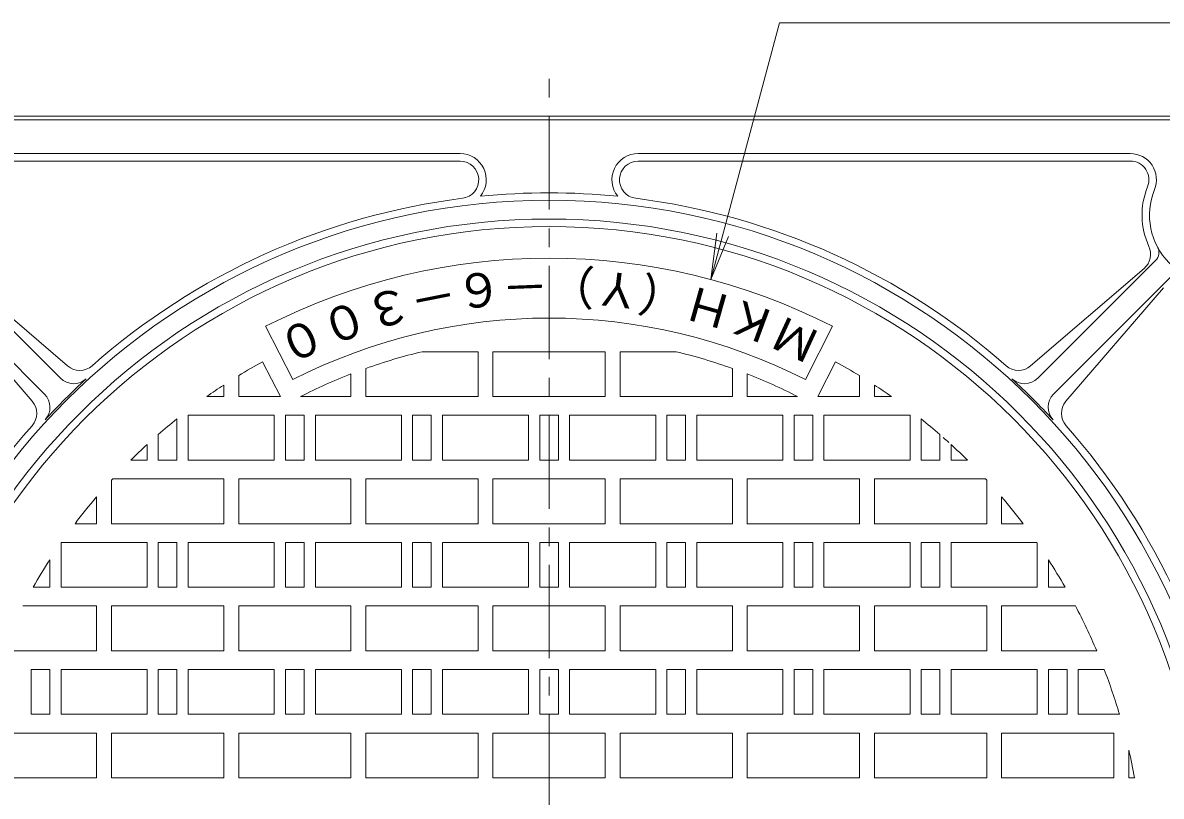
# Model space of a CAD drawing. Units: millimetres, scale not verified. Extents: x -491 to 384, y -667 to 704.
# Drawn here: x -194 to 110.4, y 261.9 to 468.9 of the extents above; entities that cross this region are included whole.
import ezdxf
from ezdxf.enums import TextEntityAlignment as Align

# ---------------------------------------------------------------- set-up
doc = ezdxf.new("R2010")
doc.units = ezdxf.units.MM
doc.header["$LTSCALE"] = 5
doc.linetypes.add('CHAIN1', pattern=[8, 5, -1, 1, -1])
for name, color, linetype, lineweight in [('1-1_1-1ﾚｲﾔ', 2, 'Continuous', 18), ('1-2_1-2ﾚｲﾔ', 3, 'Continuous', 18), ('1-4_1-4ﾚｲﾔ', 7, 'Continuous', 18)]:
    doc.layers.add(name, color=color, linetype=linetype, lineweight=lineweight)
doc.styles.add('ＭＳ ゴシック', font='')
doc.styles.get('ＭＳ ゴシック').set_extended_font_data('MS Gothic')

msp = doc.modelspace()

# ---------------------------------------------------------------- linework, layer by layer
at = {"layer": '1-1_1-1ﾚｲﾔ'}
for p, q in [((-228.311, 443.851), (121.689, 443.851)), ((-228.311, 442.852), (121.689, 442.852)), ((-208.707, 433.851), (-77.107, 433.851)), ((102.086, 433.851), (-29.515, 433.851)), ((-208.707, 431.851), (-77.107, 431.851)), ((102.086, 431.851), (-29.515, 431.851)), ((-183.98, 373.764), (-215.495, 405.278)), ((77.359, 373.764), (108.873, 405.278)), ((-212.401, 403.135), (-182.073, 377.046)), ((105.779, 403.135), (75.451, 377.046)), ((-188.223, 369.521), (-219.738, 401.035)), ((81.601, 369.521), (113.116, 401.035)), ((-217.595, 397.942), (-191.505, 367.614)), ((110.973, 397.942), (84.883, 367.614))]:
    msp.add_line(p, q, dxfattribs=at)
for centre, radius, start, end in [((-77.107, 426.852), 7, 320.88339, 90), ((-29.515, 426.852), 7, 90, 219.11661), ((102.086, 426.852), 7, 337.75404, 90), ((-77.107, 426.852), 5, 277.21364, 90), ((-29.515, 426.852), 5, 90, 262.78636), ((102.086, 426.852), 5, 337.75409, 90), ((-53.311, 238.851), 184.5, 84.28732, 95.71266), ((125.225, 417.387), 20, 157.75429, 204.73694), ((125.225, 417.387), 18, 157.75433, 292.24579), ((-53.311, 238.851), 182.5, 0, 180), ((-53.311, 238.851), 184.5, 97.21387, 131.47372), ((-53.311, 238.851), 184.5, 48.52628, 82.78613), ((-53.311, 238.851), 177.5, 0, 180), ((102.519, 406.926), 5, 310.70343, 24.73685), ((106.752, 407.399), 3, 315, 28.39832), ((-178.812, 380.836), 5, 229.29652, 311.47392), ((72.191, 380.836), 5, 228.52608, 310.70348), ((-53.311, 238.851), 182.965, 132.5607, 137.4393), ((-180.445, 377.299), 5, 225, 312.5605), ((73.823, 377.299), 5, 227.4395, 315), ((-53.311, 238.851), 182.965, 42.5607, 47.4393), ((-191.759, 365.986), 5, 317.4395, 45), ((85.137, 365.986), 5, 135, 222.5605), ((-195.296, 364.353), 5, 318.52608, 40.70348), ((88.674, 364.353), 5, 139.29652, 221.47392), ((-53.311, 238.851), 184.5, 138.52629, 172.78613), ((-53.311, 238.851), 184.5, 7.21387, 41.47371)]:
    msp.add_arc(centre, radius, start, end, dxfattribs=at)
at = {"layer": '1-2_1-2ﾚｲﾔ', "linetype": 'CHAIN1'}
msp.add_line((-53.311, 18.851), (-53.311, 458.851), dxfattribs=at)
at = {"layer": '1-2_1-2ﾚｲﾔ'}
for p, q in [((-121.863, 373.393), (-129.127, 387.65)), ((15.242, 373.393), (22.506, 387.65)), ((-87.252, 380.852), (-72.311, 380.852)), ((-72.311, 380.852), (-72.311, 368.851)), ((-68.311, 380.852), (-68.311, 368.851)), ((-68.311, 380.852), (-38.311, 380.852)), ((-38.311, 380.852), (-38.311, 368.851)), ((-34.311, 380.852), (-34.311, 368.851)), ((-19.37, 380.852), (-34.311, 380.852)), ((-125.161, 368.851), (-129.915, 378.181)), ((18.539, 368.851), (23.293, 378.181)), ((-136.311, 374.469), (-136.311, 368.851)), ((-106.311, 374.892), (-106.311, 368.851)), ((-102.311, 376.383), (-102.311, 368.851)), ((-4.311, 376.383), (-4.311, 368.851)), ((-0.311, 374.892), (-0.311, 368.851)), ((29.689, 374.469), (29.689, 368.851)), ((-140.311, 371.938), (-140.311, 368.851)), ((33.689, 371.938), (33.689, 368.851)), ((-144.859, 368.851), (-140.311, 368.851)), ((-136.311, 368.851), (-125.161, 368.851)), ((-119.764, 368.851), (-106.311, 368.851)), ((-102.311, 368.851), (-72.311, 368.851)), ((-68.311, 368.851), (-38.311, 368.851)), ((-4.311, 368.851), (-34.311, 368.851)), ((13.142, 368.851), (-0.311, 368.851)), ((29.689, 368.851), (18.539, 368.851)), ((38.237, 368.851), (33.689, 368.851)), ((-152.811, 351.852), (-152.811, 362.871)), ((-149.811, 351.852), (-149.811, 363.851)), ((-123.811, 351.852), (-123.811, 363.851)), ((-123.811, 363.851), (-118.811, 363.851)), ((-118.811, 351.852), (-118.811, 363.851)), ((-115.811, 351.852), (-115.811, 363.851)), ((-89.811, 351.852), (-89.811, 363.851)), ((-89.811, 363.851), (-84.811, 363.851)), ((-84.811, 351.852), (-84.811, 363.851)), ((-81.811, 351.852), (-81.811, 363.851)), ((-50.811, 351.852), (-50.811, 363.851)), ((-24.811, 351.852), (-24.811, 363.851)), ((-21.811, 351.852), (-21.811, 363.851)), ((-16.811, 363.851), (-21.811, 363.851)), ((-16.811, 351.852), (-16.811, 363.851)), ((9.189, 351.852), (9.189, 363.851)), ((12.189, 351.852), (12.189, 363.851)), ((17.189, 363.851), (12.189, 363.851)), ((17.189, 351.852), (17.189, 363.851)), ((43.189, 351.852), (43.189, 363.851)), ((46.189, 351.852), (46.189, 362.871)), ((-157.811, 351.852), (-157.811, 358.688)), ((51.189, 351.852), (51.189, 358.688)), ((-160.811, 351.852), (-160.811, 356.004)), ((54.189, 351.852), (54.189, 356.004)), ((-160.811, 351.852), (-165.168, 351.852)), ((-157.811, 351.852), (-152.811, 351.852)), ((-126.811, 351.852), (-149.811, 351.852)), ((-123.811, 351.852), (-118.811, 351.852)), ((-92.811, 351.852), (-115.811, 351.852)), ((-89.811, 351.852), (-84.811, 351.852)), ((-58.811, 351.852), (-81.811, 351.852)), ((-55.811, 351.852), (-50.811, 351.852)), ((-47.811, 351.852), (-24.811, 351.852)), ((-16.811, 351.852), (-21.811, 351.852)), ((-13.811, 351.852), (9.189, 351.852)), ((17.189, 351.852), (12.189, 351.852)), ((20.189, 351.852), (43.189, 351.852)), ((51.189, 351.852), (46.189, 351.852)), ((54.189, 351.852), (58.546, 351.852)), ((-170.311, 346.517), (-170.311, 334.852)), ((-170.003, 346.851), (-140.311, 346.851)), ((-140.311, 346.851), (-140.311, 334.852)), ((-136.311, 346.851), (-136.311, 334.852)), ((-136.311, 346.851), (-106.311, 346.851)), ((-106.311, 346.851), (-106.311, 334.852)), ((-102.311, 346.851), (-102.311, 334.852)), ((-102.311, 346.851), (-72.311, 346.851)), ((-72.311, 346.851), (-72.311, 334.852)), ((-68.311, 346.851), (-68.311, 334.852)), ((-68.311, 346.851), (-38.311, 346.851)), ((-38.311, 346.851), (-38.311, 334.852)), ((-34.311, 346.851), (-34.311, 334.852)), ((-4.311, 346.851), (-34.311, 346.851)), ((-4.311, 346.851), (-4.311, 334.852)), ((-0.311, 346.851), (-0.311, 334.852)), ((29.689, 346.851), (-0.311, 346.851)), ((29.689, 346.851), (29.689, 334.852)), ((33.689, 346.851), (33.689, 334.852)), ((63.381, 346.851), (33.689, 346.851)), ((63.689, 346.517), (63.689, 334.852)), ((-174.311, 342.002), (-174.311, 334.852)), ((67.689, 342.002), (67.689, 334.852)), ((-180.059, 334.852), (-174.311, 334.852)), ((-170.311, 334.852), (-140.311, 334.852)), ((-136.311, 334.852), (-106.311, 334.852)), ((-102.311, 334.852), (-72.311, 334.852)), ((-68.311, 334.852), (-38.311, 334.852)), ((-4.311, 334.852), (-34.311, 334.852)), ((29.689, 334.852), (-0.311, 334.852)), ((63.689, 334.852), (33.689, 334.852)), ((73.437, 334.852), (67.689, 334.852)), ((-183.811, 317.851), (-183.811, 329.685)), ((-160.811, 329.851), (-183.695, 329.851)), ((-160.811, 317.851), (-160.811, 329.851)), ((-157.811, 317.851), (-157.811, 329.851)), ((-157.811, 329.851), (-152.811, 329.851)), ((-152.811, 317.851), (-152.811, 329.851)), ((-149.811, 317.851), (-149.811, 329.851)), ((-123.811, 317.851), (-123.811, 329.851)), ((-123.811, 329.851), (-118.811, 329.851)), ((-118.811, 317.851), (-118.811, 329.851)), ((-115.811, 317.851), (-115.811, 329.851)), ((-89.811, 317.851), (-89.811, 329.851)), ((-89.811, 329.851), (-84.811, 329.851)), ((-84.811, 317.851), (-84.811, 329.851)), ((-81.811, 317.851), (-81.811, 329.851)), ((-50.811, 317.851), (-50.811, 329.851)), ((-24.811, 317.851), (-24.811, 329.851)), ((-21.811, 317.851), (-21.811, 329.851)), ((-16.811, 329.851), (-21.811, 329.851)), ((-16.811, 317.851), (-16.811, 329.851)), ((9.189, 317.851), (9.189, 329.851)), ((12.189, 317.851), (12.189, 329.851)), ((17.189, 329.851), (12.189, 329.851)), ((17.189, 317.851), (17.189, 329.851)), ((43.189, 317.851), (43.189, 329.851)), ((46.189, 317.851), (46.189, 329.851)), ((51.189, 329.851), (46.189, 329.851)), ((51.189, 317.851), (51.189, 329.851)), ((54.189, 317.851), (54.189, 329.851)), ((54.189, 329.851), (77.073, 329.851)), ((77.189, 317.851), (77.189, 329.685)), ((-160.811, 317.851), (-183.811, 317.851)), ((-157.811, 317.851), (-152.811, 317.851)), ((-126.811, 317.851), (-149.811, 317.851)), ((-123.811, 317.851), (-118.811, 317.851)), ((-92.811, 317.851), (-115.811, 317.851)), ((-89.811, 317.851), (-84.811, 317.851)), ((-58.811, 317.851), (-81.811, 317.851)), ((-55.811, 317.851), (-50.811, 317.851)), ((-47.811, 317.851), (-24.811, 317.851)), ((-16.811, 317.851), (-21.811, 317.851)), ((-13.811, 317.851), (9.189, 317.851)), ((17.189, 317.851), (12.189, 317.851)), ((20.189, 317.851), (43.189, 317.851)), ((51.189, 317.851), (46.189, 317.851)), ((54.189, 317.851), (77.189, 317.851)), ((-194.041, 312.852), (-174.311, 312.852)), ((-174.311, 312.852), (-174.311, 300.851)), ((-170.311, 312.852), (-170.311, 300.851)), ((-170.311, 312.852), (-140.311, 312.852)), ((-140.311, 312.852), (-140.311, 300.851)), ((-136.311, 312.852), (-136.311, 300.851)), ((-136.311, 312.852), (-106.311, 312.852)), ((-106.311, 312.852), (-106.311, 300.851)), ((-102.311, 312.852), (-102.311, 300.851)), ((-102.311, 312.852), (-72.311, 312.852)), ((-72.311, 312.852), (-72.311, 300.851)), ((-68.311, 312.852), (-68.311, 300.851)), ((-68.311, 312.852), (-38.311, 312.852)), ((-38.311, 312.852), (-38.311, 300.851)), ((-34.311, 312.852), (-34.311, 300.851)), ((-4.311, 312.852), (-34.311, 312.852)), ((-4.311, 312.852), (-4.311, 300.851)), ((-0.311, 312.852), (-0.311, 300.851)), ((29.689, 312.852), (-0.311, 312.852)), ((29.689, 312.852), (29.689, 300.851)), ((33.689, 312.852), (33.689, 300.851)), ((63.689, 312.852), (33.689, 312.852)), ((63.689, 312.852), (63.689, 300.851)), ((67.689, 312.852), (67.689, 300.851)), ((87.419, 312.852), (67.689, 312.852)), ((-199.725, 300.851), (-174.311, 300.851)), ((-170.311, 300.851), (-140.311, 300.851)), ((-136.311, 300.851), (-106.311, 300.851)), ((-102.311, 300.851), (-72.311, 300.851)), ((-68.311, 300.851), (-38.311, 300.851)), ((-4.311, 300.851), (-34.311, 300.851)), ((29.689, 300.851), (-0.311, 300.851)), ((63.689, 300.851), (33.689, 300.851)), ((93.103, 300.851), (67.689, 300.851)), ((-191.811, 283.851), (-191.811, 295.851)), ((-191.811, 295.851), (-186.811, 295.851)), ((-186.811, 283.851), (-186.811, 295.851)), ((-183.811, 283.851), (-183.811, 295.851)), ((-157.811, 283.851), (-157.811, 295.851)), ((-157.811, 295.851), (-152.811, 295.851)), ((-152.811, 283.851), (-152.811, 295.851)), ((-149.811, 283.851), (-149.811, 295.851)), ((-123.811, 283.851), (-123.811, 295.851)), ((-123.811, 295.851), (-118.811, 295.851)), ((-118.811, 283.851), (-118.811, 295.851)), ((-115.811, 283.851), (-115.811, 295.851)), ((-89.811, 283.851), (-89.811, 295.851)), ((-89.811, 295.851), (-84.811, 295.851)), ((-84.811, 283.851), (-84.811, 295.851)), ((-81.811, 283.851), (-81.811, 295.851)), ((-50.811, 283.851), (-50.811, 295.851)), ((-24.811, 283.851), (-24.811, 295.851)), ((-21.811, 283.851), (-21.811, 295.851)), ((-16.811, 295.851), (-21.811, 295.851)), ((-16.811, 283.851), (-16.811, 295.851)), ((9.189, 283.851), (9.189, 295.851)), ((12.189, 283.851), (12.189, 295.851)), ((17.189, 295.851), (12.189, 295.851)), ((17.189, 283.851), (17.189, 295.851)), ((43.189, 283.851), (43.189, 295.851)), ((46.189, 283.851), (46.189, 295.851)), ((51.189, 295.851), (46.189, 295.851)), ((51.189, 283.851), (51.189, 295.851)), ((77.189, 283.851), (77.189, 295.851)), ((80.189, 283.851), (80.189, 295.851)), ((85.189, 295.851), (80.189, 295.851)), ((85.189, 283.851), (85.189, 295.851)), ((88.189, 283.851), (88.189, 295.851)), ((88.189, 295.851), (95.121, 295.851)), ((-191.811, 283.851), (-186.811, 283.851)), ((-160.811, 283.851), (-183.811, 283.851)), ((-157.811, 283.851), (-152.811, 283.851)), ((-126.811, 283.851), (-149.811, 283.851)), ((-123.811, 283.851), (-118.811, 283.851)), ((-92.811, 283.851), (-115.811, 283.851)), ((-89.811, 283.851), (-84.811, 283.851)), ((-58.811, 283.851), (-81.811, 283.851)), ((-55.811, 283.851), (-50.811, 283.851)), ((-47.811, 283.851), (-24.811, 283.851)), ((-16.811, 283.851), (-21.811, 283.851)), ((-13.811, 283.851), (9.189, 283.851)), ((17.189, 283.851), (12.189, 283.851)), ((20.189, 283.851), (43.189, 283.851)), ((51.189, 283.851), (46.189, 283.851)), ((54.189, 283.851), (77.189, 283.851)), ((85.189, 283.851), (80.189, 283.851)), ((88.189, 283.851), (99.188, 283.851)), ((-204.311, 278.851), (-174.311, 278.851)), ((-174.311, 278.851), (-174.311, 266.851)), ((-170.311, 278.851), (-170.311, 266.851)), ((-170.311, 278.851), (-140.311, 278.851)), ((-140.311, 278.851), (-140.311, 266.851)), ((-136.311, 278.851), (-136.311, 266.851)), ((-136.311, 278.851), (-106.311, 278.851)), ((-106.311, 278.851), (-106.311, 266.851)), ((-102.311, 278.851), (-102.311, 266.851)), ((-102.311, 278.851), (-72.311, 278.851)), ((-72.311, 278.851), (-72.311, 266.851)), ((-68.311, 278.851), (-38.311, 278.851)), ((-38.311, 278.851), (-38.311, 266.851)), ((-34.311, 278.851), (-34.311, 266.851)), ((-4.311, 278.851), (-34.311, 278.851)), ((-4.311, 278.851), (-4.311, 266.851)), ((-0.311, 278.851), (-0.311, 266.851)), ((29.689, 278.851), (-0.311, 278.851)), ((29.689, 278.851), (29.689, 266.851)), ((33.689, 278.851), (33.689, 266.851)), ((63.689, 278.851), (33.689, 278.851)), ((63.689, 278.851), (63.689, 266.851)), ((67.689, 278.851), (67.689, 266.851)), ((97.689, 278.851), (67.689, 278.851)), ((97.689, 278.851), (97.689, 266.851)), ((101.689, 274.29), (101.689, 266.851)), ((-204.311, 266.851), (-174.311, 266.851)), ((-170.311, 266.851), (-140.311, 266.851)), ((-136.311, 266.851), (-106.311, 266.851)), ((-102.311, 266.851), (-72.311, 266.851)), ((-4.311, 266.851), (-34.311, 266.851)), ((29.689, 266.851), (-0.311, 266.851)), ((63.689, 266.851), (33.689, 266.851)), ((97.689, 266.851), (67.689, 266.851)), ((103.204, 266.851), (101.689, 266.851))]:
    msp.add_line(p, q, dxfattribs=at)
for points in [[(-126.811, 351.852), (-126.811, 363.851), (-149.811, 363.851)], [(-92.811, 351.852), (-92.811, 363.851), (-115.811, 363.851)], [(-58.811, 351.852), (-58.811, 363.851), (-81.811, 363.851)], [(-55.811, 351.852), (-55.811, 363.851), (-50.811, 363.851)], [(-47.811, 351.852), (-47.811, 363.851), (-24.811, 363.851)], [(-13.811, 351.852), (-13.811, 363.851), (9.189, 363.851)], [(20.189, 351.852), (20.189, 363.851), (43.189, 363.851)], [(-126.811, 317.851), (-126.811, 329.851), (-149.811, 329.851)], [(-92.811, 317.851), (-92.811, 329.851), (-115.811, 329.851)], [(-58.811, 317.851), (-58.811, 329.851), (-81.811, 329.851)], [(-55.811, 317.851), (-55.811, 329.851), (-50.811, 329.851)], [(-47.811, 317.851), (-47.811, 329.851), (-24.811, 329.851)], [(-13.811, 317.851), (-13.811, 329.851), (9.189, 329.851)], [(20.189, 317.851), (20.189, 329.851), (43.189, 329.851)], [(-191.296, 317.851), (-186.811, 317.851), (-186.811, 325.215)], [(84.675, 317.851), (80.189, 317.851), (80.189, 325.215)], [(-160.811, 283.851), (-160.811, 295.851), (-183.811, 295.851)], [(-126.811, 283.851), (-126.811, 295.851), (-149.811, 295.851)], [(-92.811, 283.851), (-92.811, 295.851), (-115.811, 295.851)], [(-58.811, 283.851), (-58.811, 295.851), (-81.811, 295.851)], [(-55.811, 283.851), (-55.811, 295.851), (-50.811, 295.851)], [(-47.811, 283.851), (-47.811, 295.851), (-24.811, 295.851)], [(-13.811, 283.851), (-13.811, 295.851), (9.189, 295.851)], [(20.189, 283.851), (20.189, 295.851), (43.189, 295.851)], [(54.189, 283.851), (54.189, 295.851), (77.189, 295.851)], [(-68.311, 278.851), (-68.311, 266.851), (-38.311, 266.851)]]:
    msp.add_lwpolyline(points, dxfattribs=at)
for radius, start, end in [(175.5, 0, 180), (167, 63, 117), (151, 63, 117), (146, 103.44263, 109.61006), (146, 70.38994, 76.55737), (159, 118.80205, 121.46741), (159, 58.53259, 61.19795), (146, 111.28543, 117.07506), (146, 62.92494, 68.71457), (159, 123.17313, 125.15373), (159, 54.84627, 56.82687), (159, 128.74001, 131.08923), (159, 48.91077, 51.25999), (159, 47.77805, 48.48399), (159, 132.53976, 134.70876), (159, 45.29124, 47.46024), (159, 137.2153, 137.3791), (159, 42.6209, 42.7847), (159, 139.5531, 142.85934), (159, 37.14066, 40.4469), (159, 145.08734, 145.16055), (159, 34.83945, 34.91266), (159, 147.10045, 150.20782), (159, 29.79218, 32.89955), (159, 22.95059, 27.73669), (159, 16.44046, 21.00754), (159, 10.14272, 12.87862)]:
    msp.add_arc((-53.311, 238.851), radius, start, end, dxfattribs=at)
at = {"layer": '1-4_1-4ﾚｲﾔ'}
for q in [(-8.457, 412.554), (-5.305, 411.71)]:
    msp.add_line((-10.088, 400.161), q, dxfattribs=at)
msp.add_lwpolyline([(-10.088, 400.161), (8.317, 468.851), (282.442, 468.851)], dxfattribs=at)

# ---------------------------------------------------------------- texts
at = {"layer": '1-2_1-2ﾚｲﾔ', "color": 4, "style": 'ＭＳ ゴシック'}
for s, rotation, p in [('６', 186.749, (-66.746, 405.341)), ('）', 177.75, (-40.838, 405.417)), ('Ｙ', 173.25, (-27.959, 403.93)), ('（', 168.749, (-15.236, 401.438)), ('－', 182.25, (-53.793, 405.888)), ('３', 195.75, (-92.324, 401.213)), ('－', 191.25, (-79.616, 403.779)), ('Ｈ', 164.249, (-2.748, 397.956)), ('０', 200.25, (-104.791, 397.657)), ('Ｋ', 159.75, (9.428, 393.504)), ('Ｍ', 155.25, (21.217, 388.111)), ('０', 204.749, (-116.941, 393.135))]:
    msp.add_text(s, height=9.164, rotation=rotation, dxfattribs=at).set_placement(p, align=Align.BOTTOM_LEFT)

doc.saveas('drawing.dxf')
